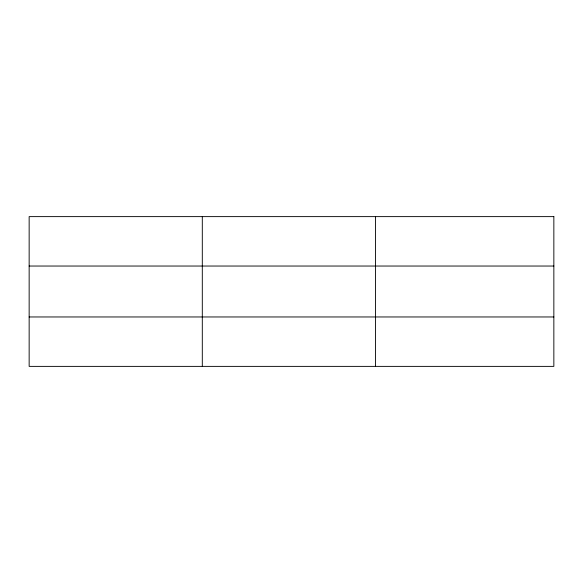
<?xml version="1.0" encoding="UTF-8"?>
<svg xmlns="http://www.w3.org/2000/svg" width="583" height="583" viewBox="0 0 583 583"><rect width="100%" height="100%" fill="white"/><g stroke="black" fill="none" stroke-linecap="round" stroke-linejoin="round"><path stroke-width="0.87" d="M202.301 216.621L202.301 366.379M375.452 216.621L375.452 366.379M29.15 266.037L553.85 266.037M29.15 316.963L553.85 316.963M553.85 216.621L553.85 366.379L29.15 366.379L29.15 216.621L553.85 216.621"/></g></svg>
